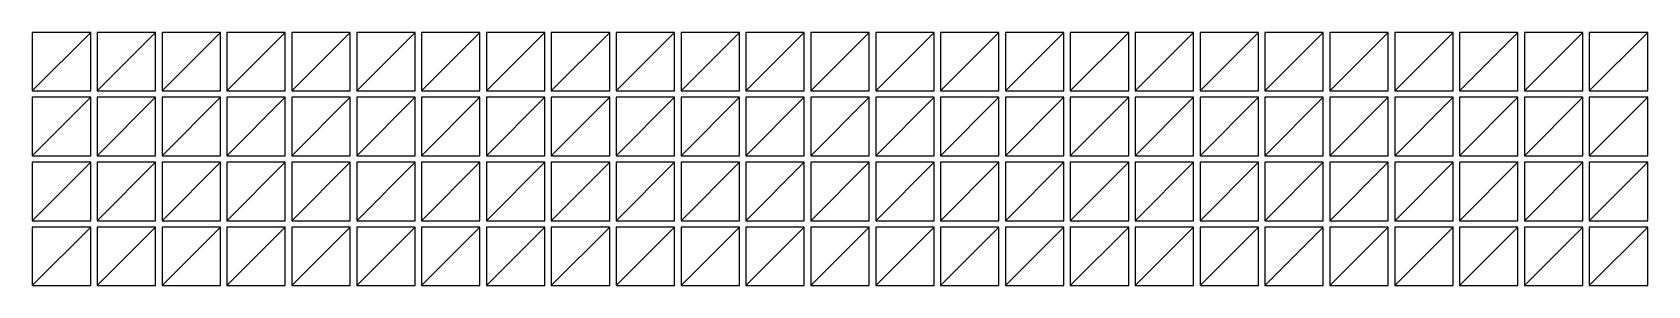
# Model space of a CAD drawing. Header units: metres. Extents: x -25 to 24.9, y 0 to 3.9.
# Drawn here: x 0 to 24.9, y 0 to 3.9 of the extents above; entities that cross this region are included whole.
import ezdxf

# ---------------------------------------------------------------- set-up
doc = ezdxf.new("R2010")
doc.units = ezdxf.units.M

msp = doc.modelspace()

# ---------------------------------------------------------------- meshes
at = {"layer": '1', "color": 91}
mesh = msp.add_polyface(dxfattribs=at)
corners = [(0, 0), (0.9, 0), (0.9, 0.9), (0, 0.9)]
mesh.append_faces([[corners[k] for k in face] for face in [(0, 1, 2), (0, 2, 3)]], dxfattribs={"color": 91})
mesh = msp.add_polyface(dxfattribs=at)
corners = [(1, 0), (1.9, 0), (1.9, 0.9), (1, 0.9)]
mesh.append_faces([[corners[k] for k in face] for face in [(0, 1, 2), (0, 2, 3)]], dxfattribs={"color": 91})
at = {"layer": '1', "color": 81}
mesh = msp.add_polyface(dxfattribs=at)
corners = [(2, 0), (2.9, 0), (2.9, 0.9), (2, 0.9)]
mesh.append_faces([[corners[k] for k in face] for face in [(0, 1, 2), (0, 2, 3)]], dxfattribs={"color": 81})
at = {"layer": '1', "color": 71}
mesh = msp.add_polyface(dxfattribs=at)
corners = [(3, 0), (3.9, 0), (3.9, 0.9), (3, 0.9)]
mesh.append_faces([[corners[k] for k in face] for face in [(0, 1, 2), (0, 2, 3)]], dxfattribs={"color": 71})
at = {"layer": '1', "color": 60}
mesh = msp.add_polyface(dxfattribs=at)
corners = [(4, 0), (4.9, 0), (4.9, 0.9), (4, 0.9)]
mesh.append_faces([[corners[k] for k in face] for face in [(0, 1, 2), (0, 2, 3)]], dxfattribs={"color": 60})
mesh = msp.add_polyface(dxfattribs=at)
corners = [(5, 0), (5.9, 0), (5.9, 0.9), (5, 0.9)]
mesh.append_faces([[corners[k] for k in face] for face in [(0, 1, 2), (0, 2, 3)]], dxfattribs={"color": 60})
at = {"layer": '1', "color": 2}
mesh = msp.add_polyface(dxfattribs=at)
corners = [(6, 0), (6.9, 0), (6.9, 0.9), (6, 0.9)]
mesh.append_faces([[corners[k] for k in face] for face in [(0, 1, 2), (0, 2, 3)]], dxfattribs={"color": 2})
mesh = msp.add_polyface(dxfattribs=at)
corners = [(7, 0), (7.9, 0), (7.9, 0.9), (7, 0.9)]
mesh.append_faces([[corners[k] for k in face] for face in [(0, 1, 2), (0, 2, 3)]], dxfattribs={"color": 2})
mesh = msp.add_polyface(dxfattribs=at)
corners = [(8, 0), (8.9, 0), (8.9, 0.9), (8, 0.9)]
mesh.append_faces([[corners[k] for k in face] for face in [(0, 1, 2), (0, 2, 3)]], dxfattribs={"color": 2})
at = {"layer": '1', "color": 40}
mesh = msp.add_polyface(dxfattribs=at)
corners = [(9, 0), (9.9, 0), (9.9, 0.9), (9, 0.9)]
mesh.append_faces([[corners[k] for k in face] for face in [(0, 1, 2), (0, 2, 3)]], dxfattribs={"color": 40})
mesh = msp.add_polyface(dxfattribs=at)
corners = [(10, 0), (10.9, 0), (10.9, 0.9), (10, 0.9)]
mesh.append_faces([[corners[k] for k in face] for face in [(0, 1, 2), (0, 2, 3)]], dxfattribs={"color": 40})
mesh = msp.add_polyface(dxfattribs=at)
corners = [(11, 0), (11.9, 0), (11.9, 0.9), (11, 0.9)]
mesh.append_faces([[corners[k] for k in face] for face in [(0, 1, 2), (0, 2, 3)]], dxfattribs={"color": 40})
at = {"layer": '1', "color": 30}
mesh = msp.add_polyface(dxfattribs=at)
corners = [(12, 0), (12.9, 0), (12.9, 0.9), (12, 0.9)]
mesh.append_faces([[corners[k] for k in face] for face in [(0, 1, 2), (0, 2, 3)]], dxfattribs={"color": 30})
mesh = msp.add_polyface(dxfattribs=at)
corners = [(13, 0), (13.9, 0), (13.9, 0.9), (13, 0.9)]
mesh.append_faces([[corners[k] for k in face] for face in [(0, 1, 2), (0, 2, 3)]], dxfattribs={"color": 30})
mesh = msp.add_polyface(dxfattribs=at)
corners = [(14, 0), (14.9, 0), (14.9, 0.9), (14, 0.9)]
mesh.append_faces([[corners[k] for k in face] for face in [(0, 1, 2), (0, 2, 3)]], dxfattribs={"color": 30})
mesh = msp.add_polyface(dxfattribs=at)
corners = [(15, 0), (15.9, 0), (15.9, 0.9), (15, 0.9)]
mesh.append_faces([[corners[k] for k in face] for face in [(0, 1, 2), (0, 2, 3)]], dxfattribs={"color": 30})
at = {"layer": '1', "color": 20}
mesh = msp.add_polyface(dxfattribs=at)
corners = [(16, 0), (16.9, 0), (16.9, 0.9), (16, 0.9)]
mesh.append_faces([[corners[k] for k in face] for face in [(0, 1, 2), (0, 2, 3)]], dxfattribs={"color": 20})
mesh = msp.add_polyface(dxfattribs=at)
corners = [(17, 0), (17.9, 0), (17.9, 0.9), (17, 0.9)]
mesh.append_faces([[corners[k] for k in face] for face in [(0, 1, 2), (0, 2, 3)]], dxfattribs={"color": 20})
mesh = msp.add_polyface(dxfattribs=at)
corners = [(18, 0), (18.9, 0), (18.9, 0.9), (18, 0.9)]
mesh.append_faces([[corners[k] for k in face] for face in [(0, 1, 2), (0, 2, 3)]], dxfattribs={"color": 20})
at = {"layer": '1', "color": 1}
mesh = msp.add_polyface(dxfattribs=at)
corners = [(19, 0), (19.9, 0), (19.9, 0.9), (19, 0.9)]
mesh.append_faces([[corners[k] for k in face] for face in [(0, 1, 2), (0, 2, 3)]], dxfattribs={"color": 1})
mesh = msp.add_polyface(dxfattribs=at)
corners = [(20, 0), (20.9, 0), (20.9, 0.9), (20, 0.9)]
mesh.append_faces([[corners[k] for k in face] for face in [(0, 1, 2), (0, 2, 3)]], dxfattribs={"color": 1})
mesh = msp.add_polyface(dxfattribs=at)
corners = [(21, 0), (21.9, 0), (21.9, 0.9), (21, 0.9)]
mesh.append_faces([[corners[k] for k in face] for face in [(0, 1, 2), (0, 2, 3)]], dxfattribs={"color": 1})
mesh = msp.add_polyface(dxfattribs=at)
corners = [(22, 0), (22.9, 0), (22.9, 0.9), (22, 0.9)]
mesh.append_faces([[corners[k] for k in face] for face in [(0, 1, 2), (0, 2, 3)]], dxfattribs={"color": 1})
at = {"layer": '1', "color": 12}
mesh = msp.add_polyface(dxfattribs=at)
corners = [(23, 0), (23.9, 0), (23.9, 0.9), (23, 0.9)]
mesh.append_faces([[corners[k] for k in face] for face in [(0, 1, 2), (0, 2, 3)]], dxfattribs={"color": 12})
mesh = msp.add_polyface(dxfattribs=at)
corners = [(24, 0), (24.9, 0), (24.9, 0.9), (24, 0.9)]
mesh.append_faces([[corners[k] for k in face] for face in [(0, 1, 2), (0, 2, 3)]], dxfattribs={"color": 12})
at = {"layer": '2', "color": 30}
mesh = msp.add_polyface(dxfattribs=at)
corners = [(0, 1), (0.9, 1), (0.9, 1.9), (0, 1.9)]
mesh.append_faces([[corners[k] for k in face] for face in [(0, 1, 2), (0, 2, 3)]], dxfattribs={"color": 30})
mesh = msp.add_polyface(dxfattribs=at)
corners = [(1, 1), (1.9, 1), (1.9, 1.9), (1, 1.9)]
mesh.append_faces([[corners[k] for k in face] for face in [(0, 1, 2), (0, 2, 3)]], dxfattribs={"color": 30})
mesh = msp.add_polyface(dxfattribs=at)
corners = [(2, 1), (2.9, 1), (2.9, 1.9), (2, 1.9)]
mesh.append_faces([[corners[k] for k in face] for face in [(0, 1, 2), (0, 2, 3)]], dxfattribs={"color": 30})
mesh = msp.add_polyface(dxfattribs=at)
corners = [(3, 1), (3.9, 1), (3.9, 1.9), (3, 1.9)]
mesh.append_faces([[corners[k] for k in face] for face in [(0, 1, 2), (0, 2, 3)]], dxfattribs={"color": 30})
at = {"layer": '2', "color": 40}
mesh = msp.add_polyface(dxfattribs=at)
corners = [(4, 1), (4.9, 1), (4.9, 1.9), (4, 1.9)]
mesh.append_faces([[corners[k] for k in face] for face in [(0, 1, 2), (0, 2, 3)]], dxfattribs={"color": 40})
mesh = msp.add_polyface(dxfattribs=at)
corners = [(5, 1), (5.9, 1), (5.9, 1.9), (5, 1.9)]
mesh.append_faces([[corners[k] for k in face] for face in [(0, 1, 2), (0, 2, 3)]], dxfattribs={"color": 40})
mesh = msp.add_polyface(dxfattribs=at)
corners = [(6, 1), (6.9, 1), (6.9, 1.9), (6, 1.9)]
mesh.append_faces([[corners[k] for k in face] for face in [(0, 1, 2), (0, 2, 3)]], dxfattribs={"color": 40})
mesh = msp.add_polyface(dxfattribs=at)
corners = [(7, 1), (7.9, 1), (7.9, 1.9), (7, 1.9)]
mesh.append_faces([[corners[k] for k in face] for face in [(0, 1, 2), (0, 2, 3)]], dxfattribs={"color": 40})
at = {"layer": '2', "color": 2}
mesh = msp.add_polyface(dxfattribs=at)
corners = [(8, 1), (8.9, 1), (8.9, 1.9), (8, 1.9)]
mesh.append_faces([[corners[k] for k in face] for face in [(0, 1, 2), (0, 2, 3)]], dxfattribs={"color": 2})
mesh = msp.add_polyface(dxfattribs=at)
corners = [(9, 1), (9.9, 1), (9.9, 1.9), (9, 1.9)]
mesh.append_faces([[corners[k] for k in face] for face in [(0, 1, 2), (0, 2, 3)]], dxfattribs={"color": 2})
mesh = msp.add_polyface(dxfattribs=at)
corners = [(10, 1), (10.9, 1), (10.9, 1.9), (10, 1.9)]
mesh.append_faces([[corners[k] for k in face] for face in [(0, 1, 2), (0, 2, 3)]], dxfattribs={"color": 2})
mesh = msp.add_polyface(dxfattribs=at)
corners = [(11, 1), (11.9, 1), (11.9, 1.9), (11, 1.9)]
mesh.append_faces([[corners[k] for k in face] for face in [(0, 1, 2), (0, 2, 3)]], dxfattribs={"color": 2})
mesh = msp.add_polyface(dxfattribs=at)
corners = [(12, 1), (12.9, 1), (12.9, 1.9), (12, 1.9)]
mesh.append_faces([[corners[k] for k in face] for face in [(0, 1, 2), (0, 2, 3)]], dxfattribs={"color": 2})
mesh = msp.add_polyface(dxfattribs=at)
corners = [(13, 1), (13.9, 1), (13.9, 1.9), (13, 1.9)]
mesh.append_faces([[corners[k] for k in face] for face in [(0, 1, 2), (0, 2, 3)]], dxfattribs={"color": 2})
at = {"layer": '2', "color": 51}
mesh = msp.add_polyface(dxfattribs=at)
corners = [(14, 1), (14.9, 1), (14.9, 1.9), (14, 1.9)]
mesh.append_faces([[corners[k] for k in face] for face in [(0, 1, 2), (0, 2, 3)]], dxfattribs={"color": 51})
mesh = msp.add_polyface(dxfattribs=at)
corners = [(15, 1), (15.9, 1), (15.9, 1.9), (15, 1.9)]
mesh.append_faces([[corners[k] for k in face] for face in [(0, 1, 2), (0, 2, 3)]], dxfattribs={"color": 51})
mesh = msp.add_polyface(dxfattribs=at)
corners = [(16, 1), (16.9, 1), (16.9, 1.9), (16, 1.9)]
mesh.append_faces([[corners[k] for k in face] for face in [(0, 1, 2), (0, 2, 3)]], dxfattribs={"color": 51})
mesh = msp.add_polyface(dxfattribs=at)
corners = [(17, 1), (17.9, 1), (17.9, 1.9), (17, 1.9)]
mesh.append_faces([[corners[k] for k in face] for face in [(0, 1, 2), (0, 2, 3)]], dxfattribs={"color": 51})
mesh = msp.add_polyface(dxfattribs=at)
corners = [(18, 1), (18.9, 1), (18.9, 1.9), (18, 1.9)]
mesh.append_faces([[corners[k] for k in face] for face in [(0, 1, 2), (0, 2, 3)]], dxfattribs={"color": 51})
mesh = msp.add_polyface(dxfattribs=at)
corners = [(19, 1), (19.9, 1), (19.9, 1.9), (19, 1.9)]
mesh.append_faces([[corners[k] for k in face] for face in [(0, 1, 2), (0, 2, 3)]], dxfattribs={"color": 51})
mesh = msp.add_polyface(dxfattribs=at)
corners = [(20, 1), (20.9, 1), (20.9, 1.9), (20, 1.9)]
mesh.append_faces([[corners[k] for k in face] for face in [(0, 1, 2), (0, 2, 3)]], dxfattribs={"color": 51})
at = {"layer": '2', "color": 254}
mesh = msp.add_polyface(dxfattribs=at)
corners = [(21, 1), (21.9, 1), (21.9, 1.9), (21, 1.9)]
mesh.append_faces([[corners[k] for k in face] for face in [(0, 1, 2), (0, 2, 3)]], dxfattribs={"color": 254})
at = {"layer": '2', "color": 7}
mesh = msp.add_polyface(dxfattribs=at)
corners = [(22, 1), (22.9, 1), (22.9, 1.9), (22, 1.9)]
mesh.append_faces([[corners[k] for k in face] for face in [(0, 1, 2), (0, 2, 3)]], dxfattribs={"color": 7})
mesh = msp.add_polyface(dxfattribs=at)
corners = [(23, 1), (23.9, 1), (23.9, 1.9), (23, 1.9)]
mesh.append_faces([[corners[k] for k in face] for face in [(0, 1, 2), (0, 2, 3)]], dxfattribs={"color": 7})
mesh = msp.add_polyface(dxfattribs=at)
corners = [(24, 1), (24.9, 1), (24.9, 1.9), (24, 1.9)]
mesh.append_faces([[corners[k] for k in face] for face in [(0, 1, 2), (0, 2, 3)]], dxfattribs={"color": 7})
at = {"layer": '3', "color": 4}
mesh = msp.add_polyface(dxfattribs=at)
corners = [(0, 2), (0.9, 2), (0.9, 2.9), (0, 2.9)]
mesh.append_faces([[corners[k] for k in face] for face in [(0, 1, 2), (0, 2, 3)]], dxfattribs={"color": 4})
mesh = msp.add_polyface(dxfattribs=at)
corners = [(1, 2), (1.9, 2), (1.9, 2.9), (1, 2.9)]
mesh.append_faces([[corners[k] for k in face] for face in [(0, 1, 2), (0, 2, 3)]], dxfattribs={"color": 4})
at = {"layer": '3', "color": 140}
mesh = msp.add_polyface(dxfattribs=at)
corners = [(2, 2), (2.9, 2), (2.9, 2.9), (2, 2.9)]
mesh.append_faces([[corners[k] for k in face] for face in [(0, 1, 2), (0, 2, 3)]], dxfattribs={"color": 140})
mesh = msp.add_polyface(dxfattribs=at)
corners = [(3, 2), (3.9, 2), (3.9, 2.9), (3, 2.9)]
mesh.append_faces([[corners[k] for k in face] for face in [(0, 1, 2), (0, 2, 3)]], dxfattribs={"color": 140})
at = {"layer": '3', "color": 150}
mesh = msp.add_polyface(dxfattribs=at)
corners = [(4, 2), (4.9, 2), (4.9, 2.9), (4, 2.9)]
mesh.append_faces([[corners[k] for k in face] for face in [(0, 1, 2), (0, 2, 3)]], dxfattribs={"color": 150})
mesh = msp.add_polyface(dxfattribs=at)
corners = [(5, 2), (5.9, 2), (5.9, 2.9), (5, 2.9)]
mesh.append_faces([[corners[k] for k in face] for face in [(0, 1, 2), (0, 2, 3)]], dxfattribs={"color": 150})
at = {"layer": '3', "color": 160}
mesh = msp.add_polyface(dxfattribs=at)
corners = [(6, 2), (6.9, 2), (6.9, 2.9), (6, 2.9)]
mesh.append_faces([[corners[k] for k in face] for face in [(0, 1, 2), (0, 2, 3)]], dxfattribs={"color": 160})
mesh = msp.add_polyface(dxfattribs=at)
corners = [(7, 2), (7.9, 2), (7.9, 2.9), (7, 2.9)]
mesh.append_faces([[corners[k] for k in face] for face in [(0, 1, 2), (0, 2, 3)]], dxfattribs={"color": 160})
at = {"layer": '3', "color": 5}
mesh = msp.add_polyface(dxfattribs=at)
corners = [(8, 2), (8.9, 2), (8.9, 2.9), (8, 2.9)]
mesh.append_faces([[corners[k] for k in face] for face in [(0, 1, 2), (0, 2, 3)]], dxfattribs={"color": 5})
mesh = msp.add_polyface(dxfattribs=at)
corners = [(9, 2), (9.9, 2), (9.9, 2.9), (9, 2.9)]
mesh.append_faces([[corners[k] for k in face] for face in [(0, 1, 2), (0, 2, 3)]], dxfattribs={"color": 5})
at = {"layer": '3', "color": 180}
mesh = msp.add_polyface(dxfattribs=at)
corners = [(10, 2), (10.9, 2), (10.9, 2.9), (10, 2.9)]
mesh.append_faces([[corners[k] for k in face] for face in [(0, 1, 2), (0, 2, 3)]], dxfattribs={"color": 180})
mesh = msp.add_polyface(dxfattribs=at)
corners = [(11, 2), (11.9, 2), (11.9, 2.9), (11, 2.9)]
mesh.append_faces([[corners[k] for k in face] for face in [(0, 1, 2), (0, 2, 3)]], dxfattribs={"color": 180})
at = {"layer": '3', "color": 190}
mesh = msp.add_polyface(dxfattribs=at)
corners = [(12, 2), (12.9, 2), (12.9, 2.9), (12, 2.9)]
mesh.append_faces([[corners[k] for k in face] for face in [(0, 1, 2), (0, 2, 3)]], dxfattribs={"color": 190})
mesh = msp.add_polyface(dxfattribs=at)
corners = [(13, 2), (13.9, 2), (13.9, 2.9), (13, 2.9)]
mesh.append_faces([[corners[k] for k in face] for face in [(0, 1, 2), (0, 2, 3)]], dxfattribs={"color": 190})
at = {"layer": '3', "color": 200}
mesh = msp.add_polyface(dxfattribs=at)
corners = [(14, 2), (14.9, 2), (14.9, 2.9), (14, 2.9)]
mesh.append_faces([[corners[k] for k in face] for face in [(0, 1, 2), (0, 2, 3)]], dxfattribs={"color": 200})
mesh = msp.add_polyface(dxfattribs=at)
corners = [(15, 2), (15.9, 2), (15.9, 2.9), (15, 2.9)]
mesh.append_faces([[corners[k] for k in face] for face in [(0, 1, 2), (0, 2, 3)]], dxfattribs={"color": 200})
at = {"layer": '3', "color": 6}
mesh = msp.add_polyface(dxfattribs=at)
corners = [(16, 2), (16.9, 2), (16.9, 2.9), (16, 2.9)]
mesh.append_faces([[corners[k] for k in face] for face in [(0, 1, 2), (0, 2, 3)]], dxfattribs={"color": 6})
mesh = msp.add_polyface(dxfattribs=at)
corners = [(17, 2), (17.9, 2), (17.9, 2.9), (17, 2.9)]
mesh.append_faces([[corners[k] for k in face] for face in [(0, 1, 2), (0, 2, 3)]], dxfattribs={"color": 6})
at = {"layer": '3', "color": 220}
mesh = msp.add_polyface(dxfattribs=at)
corners = [(18, 2), (18.9, 2), (18.9, 2.9), (18, 2.9)]
mesh.append_faces([[corners[k] for k in face] for face in [(0, 1, 2), (0, 2, 3)]], dxfattribs={"color": 220})
mesh = msp.add_polyface(dxfattribs=at)
corners = [(19, 2), (19.9, 2), (19.9, 2.9), (19, 2.9)]
mesh.append_faces([[corners[k] for k in face] for face in [(0, 1, 2), (0, 2, 3)]], dxfattribs={"color": 220})
at = {"layer": '3', "color": 230}
mesh = msp.add_polyface(dxfattribs=at)
corners = [(20, 2), (20.9, 2), (20.9, 2.9), (20, 2.9)]
mesh.append_faces([[corners[k] for k in face] for face in [(0, 1, 2), (0, 2, 3)]], dxfattribs={"color": 230})
mesh = msp.add_polyface(dxfattribs=at)
corners = [(21, 2), (21.9, 2), (21.9, 2.9), (21, 2.9)]
mesh.append_faces([[corners[k] for k in face] for face in [(0, 1, 2), (0, 2, 3)]], dxfattribs={"color": 230})
at = {"layer": '3', "color": 240}
mesh = msp.add_polyface(dxfattribs=at)
corners = [(22, 2), (22.9, 2), (22.9, 2.9), (22, 2.9)]
mesh.append_faces([[corners[k] for k in face] for face in [(0, 1, 2), (0, 2, 3)]], dxfattribs={"color": 240})
mesh = msp.add_polyface(dxfattribs=at)
corners = [(23, 2), (23.9, 2), (23.9, 2.9), (23, 2.9)]
mesh.append_faces([[corners[k] for k in face] for face in [(0, 1, 2), (0, 2, 3)]], dxfattribs={"color": 240})
at = {"layer": '3', "color": 1}
mesh = msp.add_polyface(dxfattribs=at)
corners = [(24, 2), (24.9, 2), (24.9, 2.9), (24, 2.9)]
mesh.append_faces([[corners[k] for k in face] for face in [(0, 1, 2), (0, 2, 3)]], dxfattribs={"color": 1})
at = {"layer": '4', "color": 23}
mesh = msp.add_polyface(dxfattribs=at)
corners = [(0, 3), (0.9, 3), (0.9, 3.9), (0, 3.9)]
mesh.append_faces([[corners[k] for k in face] for face in [(0, 1, 2), (0, 2, 3)]], dxfattribs={"color": 23})
mesh = msp.add_polyface(dxfattribs=at)
corners = [(1, 3), (1.9, 3), (1.9, 3.9), (1, 3.9)]
mesh.append_faces([[corners[k] for k in face] for face in [(0, 1, 2), (0, 2, 3)]], dxfattribs={"color": 23})
mesh = msp.add_polyface(dxfattribs=at)
corners = [(2, 3), (2.9, 3), (2.9, 3.9), (2, 3.9)]
mesh.append_faces([[corners[k] for k in face] for face in [(0, 1, 2), (0, 2, 3)]], dxfattribs={"color": 23})
mesh = msp.add_polyface(dxfattribs=at)
corners = [(3, 3), (3.9, 3), (3.9, 3.9), (3, 3.9)]
mesh.append_faces([[corners[k] for k in face] for face in [(0, 1, 2), (0, 2, 3)]], dxfattribs={"color": 23})
at = {"layer": '4', "color": 33}
mesh = msp.add_polyface(dxfattribs=at)
corners = [(4, 3), (4.9, 3), (4.9, 3.9), (4, 3.9)]
mesh.append_faces([[corners[k] for k in face] for face in [(0, 1, 2), (0, 2, 3)]], dxfattribs={"color": 33})
mesh = msp.add_polyface(dxfattribs=at)
corners = [(5, 3), (5.9, 3), (5.9, 3.9), (5, 3.9)]
mesh.append_faces([[corners[k] for k in face] for face in [(0, 1, 2), (0, 2, 3)]], dxfattribs={"color": 33})
mesh = msp.add_polyface(dxfattribs=at)
corners = [(6, 3), (6.9, 3), (6.9, 3.9), (6, 3.9)]
mesh.append_faces([[corners[k] for k in face] for face in [(0, 1, 2), (0, 2, 3)]], dxfattribs={"color": 33})
mesh = msp.add_polyface(dxfattribs=at)
corners = [(7, 3), (7.9, 3), (7.9, 3.9), (7, 3.9)]
mesh.append_faces([[corners[k] for k in face] for face in [(0, 1, 2), (0, 2, 3)]], dxfattribs={"color": 33})
mesh = msp.add_polyface(dxfattribs=at)
corners = [(8, 3), (8.9, 3), (8.9, 3.9), (8, 3.9)]
mesh.append_faces([[corners[k] for k in face] for face in [(0, 1, 2), (0, 2, 3)]], dxfattribs={"color": 33})
at = {"layer": '4', "color": 11}
mesh = msp.add_polyface(dxfattribs=at)
corners = [(9, 3), (9.9, 3), (9.9, 3.9), (9, 3.9)]
mesh.append_faces([[corners[k] for k in face] for face in [(0, 1, 2), (0, 2, 3)]], dxfattribs={"color": 11})
mesh = msp.add_polyface(dxfattribs=at)
corners = [(10, 3), (10.9, 3), (10.9, 3.9), (10, 3.9)]
mesh.append_faces([[corners[k] for k in face] for face in [(0, 1, 2), (0, 2, 3)]], dxfattribs={"color": 11})
at = {"layer": '4', "color": 21}
mesh = msp.add_polyface(dxfattribs=at)
corners = [(11, 3), (11.9, 3), (11.9, 3.9), (11, 3.9)]
mesh.append_faces([[corners[k] for k in face] for face in [(0, 1, 2), (0, 2, 3)]], dxfattribs={"color": 21})
mesh = msp.add_polyface(dxfattribs=at)
corners = [(12, 3), (12.9, 3), (12.9, 3.9), (12, 3.9)]
mesh.append_faces([[corners[k] for k in face] for face in [(0, 1, 2), (0, 2, 3)]], dxfattribs={"color": 21})
mesh = msp.add_polyface(dxfattribs=at)
corners = [(13, 3), (13.9, 3), (13.9, 3.9), (13, 3.9)]
mesh.append_faces([[corners[k] for k in face] for face in [(0, 1, 2), (0, 2, 3)]], dxfattribs={"color": 21})
mesh = msp.add_polyface(dxfattribs=at)
corners = [(14, 3), (14.9, 3), (14.9, 3.9), (14, 3.9)]
mesh.append_faces([[corners[k] for k in face] for face in [(0, 1, 2), (0, 2, 3)]], dxfattribs={"color": 21})
mesh = msp.add_polyface(dxfattribs=at)
corners = [(15, 3), (15.9, 3), (15.9, 3.9), (15, 3.9)]
mesh.append_faces([[corners[k] for k in face] for face in [(0, 1, 2), (0, 2, 3)]], dxfattribs={"color": 21})
mesh = msp.add_polyface(dxfattribs=at)
corners = [(16, 3), (16.9, 3), (16.9, 3.9), (16, 3.9)]
mesh.append_faces([[corners[k] for k in face] for face in [(0, 1, 2), (0, 2, 3)]], dxfattribs={"color": 21})
mesh = msp.add_polyface(dxfattribs=at)
corners = [(17, 3), (17.9, 3), (17.9, 3.9), (17, 3.9)]
mesh.append_faces([[corners[k] for k in face] for face in [(0, 1, 2), (0, 2, 3)]], dxfattribs={"color": 21})
mesh = msp.add_polyface(dxfattribs=at)
corners = [(18, 3), (18.9, 3), (18.9, 3.9), (18, 3.9)]
mesh.append_faces([[corners[k] for k in face] for face in [(0, 1, 2), (0, 2, 3)]], dxfattribs={"color": 21})
at = {"layer": '4', "color": 31}
mesh = msp.add_polyface(dxfattribs=at)
corners = [(19, 3), (19.9, 3), (19.9, 3.9), (19, 3.9)]
mesh.append_faces([[corners[k] for k in face] for face in [(0, 1, 2), (0, 2, 3)]], dxfattribs={"color": 31})
mesh = msp.add_polyface(dxfattribs=at)
corners = [(20, 3), (20.9, 3), (20.9, 3.9), (20, 3.9)]
mesh.append_faces([[corners[k] for k in face] for face in [(0, 1, 2), (0, 2, 3)]], dxfattribs={"color": 31})
mesh = msp.add_polyface(dxfattribs=at)
corners = [(21, 3), (21.9, 3), (21.9, 3.9), (21, 3.9)]
mesh.append_faces([[corners[k] for k in face] for face in [(0, 1, 2), (0, 2, 3)]], dxfattribs={"color": 31})
mesh = msp.add_polyface(dxfattribs=at)
corners = [(22, 3), (22.9, 3), (22.9, 3.9), (22, 3.9)]
mesh.append_faces([[corners[k] for k in face] for face in [(0, 1, 2), (0, 2, 3)]], dxfattribs={"color": 31})
mesh = msp.add_polyface(dxfattribs=at)
corners = [(23, 3), (23.9, 3), (23.9, 3.9), (23, 3.9)]
mesh.append_faces([[corners[k] for k in face] for face in [(0, 1, 2), (0, 2, 3)]], dxfattribs={"color": 31})
mesh = msp.add_polyface(dxfattribs=at)
corners = [(24, 3), (24.9, 3), (24.9, 3.9), (24, 3.9)]
mesh.append_faces([[corners[k] for k in face] for face in [(0, 1, 2), (0, 2, 3)]], dxfattribs={"color": 31})

doc.saveas('drawing.dxf')
